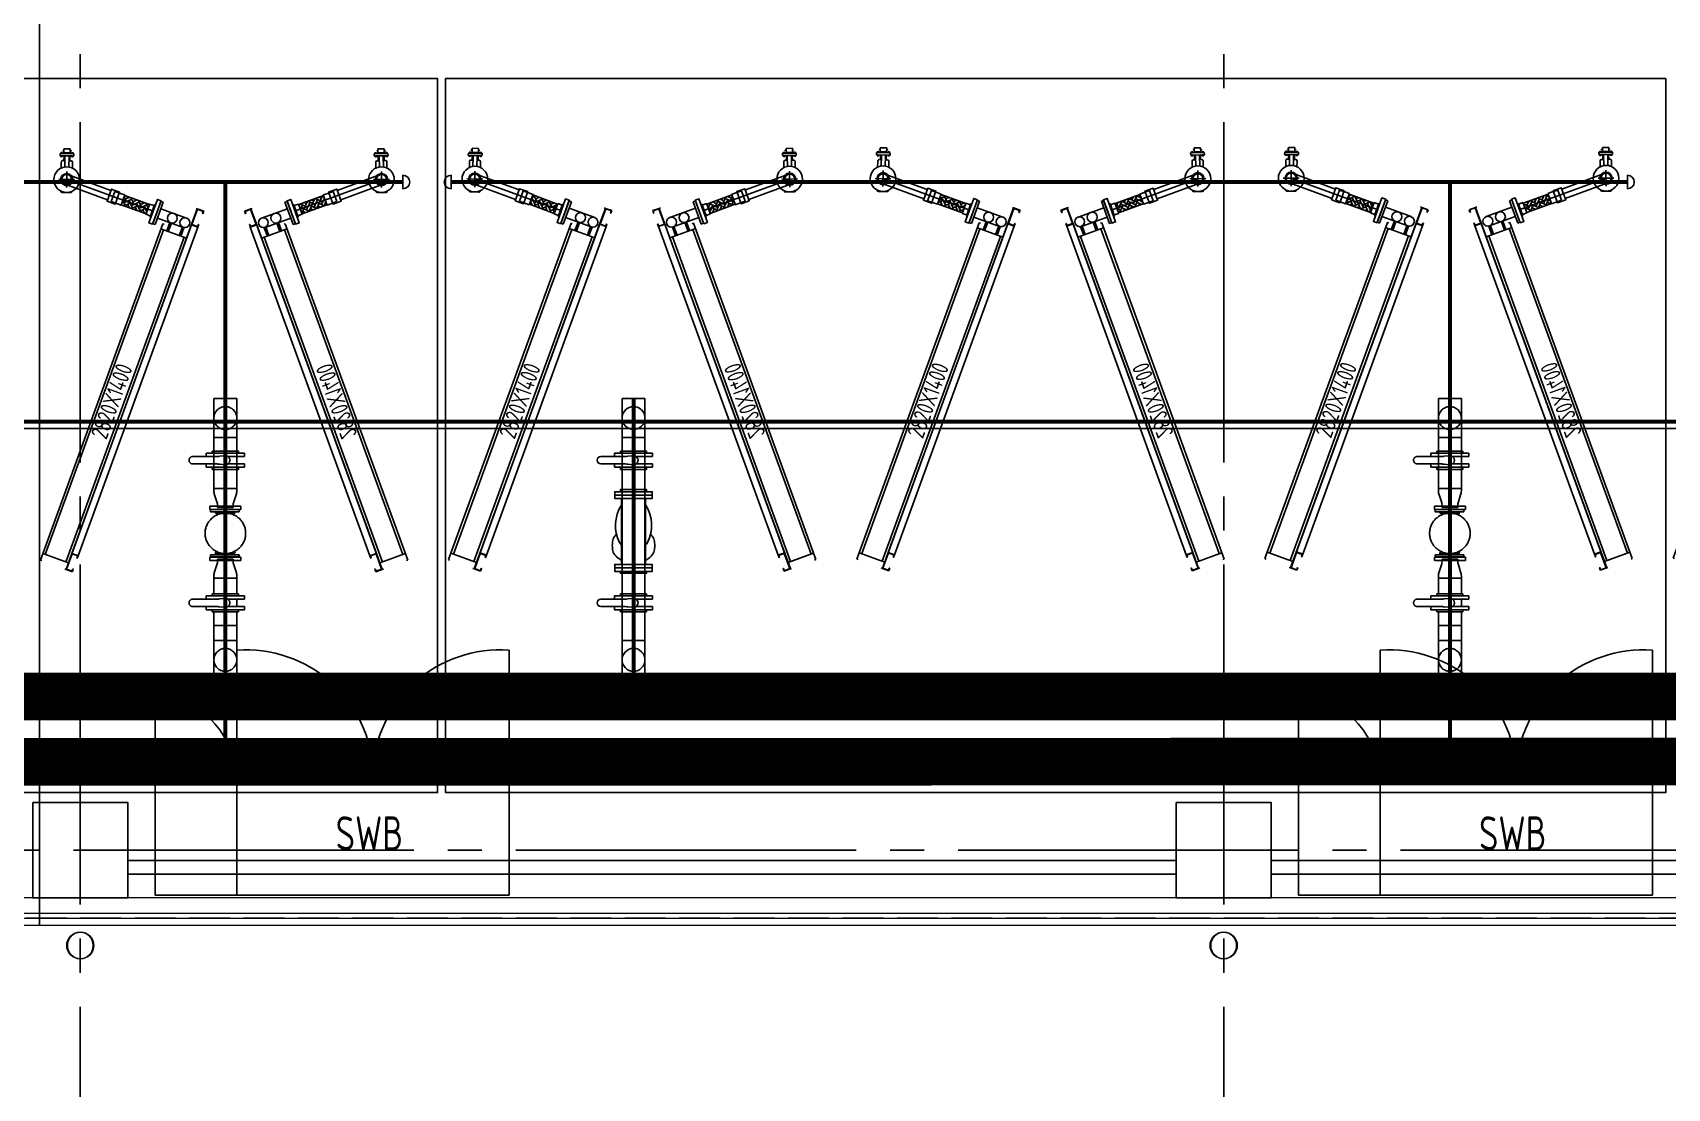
# Model space of a CAD drawing. Extents: x -18489 to 195597, y -1599 to 112111.
# Drawn here: x 9325 to 10526, y -175 to 601 of the extents above; entities that cross this region are included whole.
import ezdxf
from ezdxf.enums import TextEntityAlignment as Align

# ---------------------------------------------------------------- set-up
doc = ezdxf.new("R2010")
doc.units = 0
doc.header["$LTSCALE"] = 100
for name, pattern in [('188K-SM-07-F10-MECH-CR PIPE-Y2257103$0$XFM1Q20-200k$0$CENTER', [2, 1.25, -0.25, 0.25, -0.25]), ('X-S-FAB-L10$0$COL-CEN-LIN', [3.25, 2.5, -0.25, 0.25, -0.25]), ('X-S-FAB-L10$0$HIDDEN', [0.4, 0.3, -0.1])]:
    doc.linetypes.add(name, pattern=pattern)
for name, color, linetype in [('188K-SM-03-F10-ARCH-PA-Y2257103$0$K-AREA', 53, 'Continuous'), ('188K-SM-03-F10-ARCH-PA-Y2257103$0$K-P1S-4.2-單抗', 53, 'Continuous'), ('188K-SM-03-F10-ARCH-PA-Y2257103$0$K-岩棉 2hr 7.5-非抗', 53, 'Continuous'), ('188K-SM-03-F10-ELEC-EQ-Y2257103$0$E-PANEL', 255, 'Continuous'), ('188K-SM-07-F10-MECH-CR PIPE-Y2257103$0$00_AC_CHS_12℃', 4, 'Continuous'), ('188K-SM-07-F10-MECH-CR PIPE-Y2257103$0$00_AC_CHS_20℃', 3, 'Continuous'), ('188K-SM-07-F10-MECH-CR PIPE-Y2257103$0$00_DCC', 7, 'Continuous'), ('188K-SM-07-F10-MECH-CR PIPE-Y2257103$0$00_閥站分組', 1, 'Continuous'), ('188K-SM-07-F10-MECH-CR PIPE-Y2257103$0$XFM1Q20-200k$0$U-PCW-V', 2, 'Continuous'), ('X-S-FAB-L10$0$0-DIM-TXT', 8, 'Continuous'), ('X-S-FAB-L10$0$A-OBJE-MEP', 8, 'Continuous'), ('X-S-FAB-L10$0$A-WALL-EX', 8, 'Continuous'), ('X-S-FAB-L10$0$BLOCK', 8, 'Continuous'), ('X-S-FAB-L10$0$CCL', 8, 'X-S-FAB-L10$0$COL-CEN-LIN'), ('X-S-FAB-L10$0$COL-S', 8, 'Continuous'), ('X-S-FAB-L10$0$HID', 8, 'X-S-FAB-L10$0$HIDDEN'), ('X-S-FAB-L10$0$S-FNDN', 8, 'Continuous')]:
    doc.layers.add(name, color=color, linetype=linetype)
doc.styles.add('188K-SM-03-F10-ELEC-EQ-Y2257103$0$X-F-L25-E-PDP-EQ-200K$0$AA-TXT', font='isocp.shx', dxfattribs={"bigfont": 'chineset.shx'})
doc.styles.add('188K-SM-07-F10-MECH-CR PIPE-Y2257103$0$XFM1Q20-200k$0$aa-txt', font='isocp.shx', dxfattribs={"bigfont": 'chineset.shx'})
doc.styles.add('X-S-FAB-L10$0$CHINA', font='simplex.shx', dxfattribs={"width": 0.75, "bigfont": 'chineset.shx'})
doc.styles.add('X-S-FAB-L10$0$Standard', font='', dxfattribs={"width": 0.8})
doc.styles.add('X-S-FAB-L10$0$TG_NOTE_TEXT', font='simplex.shx', dxfattribs={"width": 0.75, "bigfont": 'chineset.shx'})
doc.styles.get('X-S-FAB-L10$0$Standard').set_extended_font_data('Microsoft JhengHei')

# ---------------------------------------------------------------- blocks, each defined once
blk = doc.blocks.new('X-S-FAB-L10$0$FAB2-L05')
at = {"layer": 'X-S-FAB-L10$0$CCL'}
for p, q in [((-16800, 11005), (-16800, 0)), ((-15960, 11005), (-15960, 0)), ((-26880, 720), (1210, 720))]:
    blk.add_line(p, q, dxfattribs=at)
at = {"layer": 'X-S-FAB-L10$0$COL-S'}
for points in [[(-16835, 755), (-16765, 755), (-16765, 685), (-16835, 685)], [(-15995, 755), (-15925, 755), (-15925, 685), (-15995, 685)]]:
    blk.add_lwpolyline(points, close=True, dxfattribs=at)
blk = doc.blocks.new('X-S-FAB-L10')
at = {"layer": 'X-S-FAB-L10$0$A-OBJE-MEP', "lineweight": 0, "flags": 128}
for points in [[(9369.5, -70, 1), (9350.5, -70, 1)], [(10209.5, -70, 1), (10190.5, -70, 1)]]:
    blk.add_lwpolyline(points, format="xyb", close=True, dxfattribs=at)
at = {"layer": 'X-S-FAB-L10$0$A-OBJE-MEP', "lineweight": 0}
for centre in [(9360, -70), (10200, -70)]:
    blk.add_circle(centre, 10, dxfattribs=at)
at = {"layer": 'X-S-FAB-L10$0$A-WALL-EX', "lineweight": 0}
blk.add_line((12670, -46.5), (7705, -46.5), dxfattribs=at)
at = {"layer": 'X-S-FAB-L10$0$A-WALL-EX', "lineweight": 0, "flags": 128}
for points in [[(12673.5, -35), (7705, -35)], [(7705, -50), (12670, -50)], [(7705, -50), (12670, -50)], [(7705, -50), (12670, -50)], [(7705, -50), (12670, -50)], [(7705, -50), (12670, -50)], [(7705, -50), (12670, -50)], [(7705, -50), (12670, -50)], [(7705, -50), (12670, -50)]]:
    blk.add_lwpolyline(points, dxfattribs=at)
at = {"layer": 'X-S-FAB-L10$0$COL-S'}
for p, q in [((9325, 35), (9395, 35)), ((9325, -35), (9325, 35)), ((9395, 35), (9395, -35)), ((10165, 35), (10235, 35)), ((10165, -35), (10165, 35)), ((10235, 35), (10235, -35)), ((9395, -35), (9325, -35)), ((10235, -35), (10165, -35))]:
    blk.add_line(p, q, dxfattribs=at)
at = {"layer": 'X-S-FAB-L10$0$HID'}
blk.add_line((12670, -50), (7705, -50), dxfattribs=at)
at = {"layer": 'X-S-FAB-L10$0$S-FNDN', "lineweight": 0, "flags": 128}
for points in [[(11935, 9055), (4350, 9055), (4350, 7470), (9330, 7470), (9330, -55), (11935, -55), (11935, 4530), (11070, 4530), (11070, 5003), (11935, 5003)], [(4350, 7470), (1830, 7470), (1830, 1500), (1812.5, 1500), (1812.5, -55), (9330, -55), (9330, 7470)]]:
    blk.add_lwpolyline(points, close=True, dxfattribs=at)
at = {"layer": 'X-S-FAB-L10$0$BLOCK'}
blk.add_blockref('X-S-FAB-L10$0$FAB2-L05', (26160, -720), dxfattribs=at)
at = {"style": 'X-S-FAB-L10$0$TG_NOTE_TEXT', "width": 0.5, "flags": 1}
for p in [(7463.301, 9020), (18268.251, 8649), (11197.77, 4800.167), (16485.801, 4800.167), (25420.27, 2635), (13360, 320.001, 0), (7463.301, -33.333)]:
    blk.add_attdef('WH', text='', height=20, dxfattribs=at).set_placement(p, align=Align.BOTTOM_LEFT)
at = {"width": 0.5}
for style, p in [('X-S-FAB-L10$0$TG_NOTE_TEXT', (7585, 9020)), ('X-S-FAB-L10$0$TG_NOTE_TEXT', (18389.95, 8649)), ('X-S-FAB-L10$0$TG_NOTE_TEXT', (11117.5, 4813.5)), ('X-S-FAB-L10$0$TG_NOTE_TEXT', (16607.5, 4813.5)), ('X-S-FAB-L10$0$TG_NOTE_TEXT', (25350, 2635)), ('X-S-FAB-L10$0$Standard', (13129.375, 325.001, 0)), ('X-S-FAB-L10$0$TG_NOTE_TEXT', (7585, -20))]:
    blk.add_attdef('DESC', text='', height=10, dxfattribs=dict(at, style=style)).set_placement(p, align=Align.BOTTOM_LEFT)
for tag, style, p in [('TYPE', 'X-S-FAB-L10$0$TG_NOTE_TEXT', (7619.286, 9020)), ('NO', 'X-S-FAB-L10$0$TG_NOTE_TEXT', (7650.095, 9020)), ('TYPE', 'X-S-FAB-L10$0$TG_NOTE_TEXT', (18424.236, 8649)), ('NO', 'X-S-FAB-L10$0$TG_NOTE_TEXT', (18455.045, 8649)), ('NO', 'X-S-FAB-L10$0$TG_NOTE_TEXT', (11088.595, 4813.5)), ('TYPE', 'X-S-FAB-L10$0$TG_NOTE_TEXT', (11151.786, 4813.5)), ('TYPE', 'X-S-FAB-L10$0$TG_NOTE_TEXT', (16641.786, 4813.5)), ('NO', 'X-S-FAB-L10$0$TG_NOTE_TEXT', (16672.595, 4813.5)), ('NO', 'X-S-FAB-L10$0$TG_NOTE_TEXT', (25313, 2635)), ('TYPE', 'X-S-FAB-L10$0$TG_NOTE_TEXT', (25350, 2635)), ('NO', 'X-S-FAB-L10$0$Standard', (13100, 320.001, 0)), ('TYPE', 'X-S-FAB-L10$0$Standard', (13129.375, 320.001, 0)), ('TYPE', 'X-S-FAB-L10$0$TG_NOTE_TEXT', (7619.286, -20)), ('NO', 'X-S-FAB-L10$0$TG_NOTE_TEXT', (7650.095, -20))]:
    blk.add_attdef(tag, text='', height=10, dxfattribs=dict(at, style=style)).set_placement(p, align=Align.BOTTOM_RIGHT)
at = {"style": 'X-S-FAB-L10$0$TG_NOTE_TEXT', "width": 0.5, "flags": 1}
for rotation, p in [(180, (43, 7480)), (180, (943, 7480)), (90, (24310, 3717.77)), (270, (17080, 1711.699))]:
    blk.add_attdef('WH', text='', height=20, rotation=rotation, dxfattribs=at).set_placement(p, align=Align.BOTTOM_LEFT)
at = {"width": 0.5}
for rotation, style, p in [(180, 'X-S-FAB-L10$0$Standard', (317.625, 7480)), (180, 'X-S-FAB-L10$0$Standard', (1217.625, 7480)), (90, 'X-S-FAB-L10$0$TG_NOTE_TEXT', (24310, 3647.5)), (270, 'X-S-FAB-L10$0$TG_NOTE_TEXT', (17080, 1605))]:
    blk.add_attdef('DESC', text='', height=10, rotation=rotation, dxfattribs=dict(at, style=style)).set_placement(p, align=Align.BOTTOM_LEFT)
for tag, rotation, style, p in [('TYPE', 180, 'X-S-FAB-L10$0$Standard', (317.625, 7480)), ('NO', 180, 'X-S-FAB-L10$0$Standard', (347, 7480)), ('TYPE', 180, 'X-S-FAB-L10$0$Standard', (1217.625, 7480)), ('NO', 180, 'X-S-FAB-L10$0$Standard', (1247, 7480)), ('TYPE', 90, 'X-S-FAB-L10$0$TG_NOTE_TEXT', (24310, 3647.5)), ('NO', 90, 'X-S-FAB-L10$0$TG_NOTE_TEXT', (24310, 3610.5)), ('TYPE', 270, 'X-S-FAB-L10$0$TG_NOTE_TEXT', (17080, 1605)), ('NO', 270, 'X-S-FAB-L10$0$TG_NOTE_TEXT', (17080, 1573))]:
    blk.add_attdef(tag, text='', height=10, rotation=rotation, dxfattribs=dict(at, style=style)).set_placement(p, align=Align.BOTTOM_RIGHT)
at = {"layer": 'X-S-FAB-L10$0$0-DIM-TXT', "style": 'X-S-FAB-L10$0$CHINA', "width": 0.75}
for p in [(667.414, 7855.1, -2689.4), (22627.353, 6728.814), (25644.722, 6728.814), (24778.787, 5569.051), (1118.252, 4980), (417.801, 4594.623), (23874.84, 4355), (22927.43, 4330.122), (23749.869, 3901.367), (417.801, 3765.236), (1118.252, 3730), (417.801, 3115.79), (536.882, 2227.832), (16908.994, 1782.652), (888.445, 880.466), (16977.43, 750), (18878.841, 750), (25641.221, 553.233), (21364.03, 526.894)]:
    blk.add_attdef('HIG', text='', height=80, dxfattribs=at).set_placement(p, align=Align.MIDDLE_LEFT)
blk = doc.blocks.new('188K-SM-03-F10-ELEC-EQ-Y2257103$0$E-SWB')
at = {"color": 140}
for p, q in [((60, 90), (60, 180)), ((260, 90), (260, 180)), ((0, 90), (0, 150)), ((60, 85), (0, 85)), ((260, 85), (60, 85))]:
    blk.add_line(p, q, dxfattribs=at)
for points in [[(60, 90), (0, 90), (0, 0), (60, 0)], [(260, 90), (60, 90), (60, 0), (260, 0)]]:
    blk.add_lwpolyline(points, close=True, dxfattribs=at)
for centre, radius, start, end in [((66.7, 86.9), 93.4, 1.9321, 94.0935), ((253.3, 86.9), 93.4, 85.9065, 178.0679), ((-9.6, 80.4), 70.3, 7.8575, 82.1425)]:
    blk.add_arc(centre, radius, start, end, dxfattribs=at)
at = {"color": 140, "style": '188K-SM-03-F10-ELEC-EQ-Y2257103$0$X-F-L25-E-PDP-EQ-200K$0$AA-TXT', "width": 0.8}
blk.add_text('SWB', height=25, dxfattribs=at).set_placement((157.4, 45.4), align=Align.MIDDLE_CENTER)
blk = doc.blocks.new('188K-SM-03-F10-ELEC-EQ-Y2257103')
at = {"layer": '188K-SM-03-F10-ELEC-EQ-Y2257103$0$E-PANEL'}
for p in [(9415, -33), (10255, -33)]:
    blk.add_blockref('188K-SM-03-F10-ELEC-EQ-Y2257103$0$E-SWB', p, dxfattribs=at)
blk = doc.blocks.new('188K-SM-07-F10-MECH-CR PIPE-Y2257103$0$XFM1Q20-200k$0$R6-4')
at = {"layer": '188K-SM-07-F10-MECH-CR PIPE-Y2257103$0$00_DCC', "color": 60}
for p, q in [((-5.7, 0), (5.7, 0)), ((-5.7, 0), (-5.7, -1)), ((-6.2, -4.1), (-7.9, -9.3)), ((5.7, 0), (5.7, -1)), ((6.2, -4.1), (7.9, -9.3)), ((-8.4, -14), (-8.4, -12.4)), ((8.4, -14), (-8.4, -14)), ((8.4, -14), (8.4, -12.4))]:
    blk.add_line(p, q, dxfattribs=at)
for centre, start, end in [((1.6, -12.4), 161.7321, 180), ((-15.7, -1), 341.7321, 0), ((15.7, -1), 180, 198.2679), ((-1.6, -12.4), 0, 18.2679)]:
    blk.add_arc(centre, 10, start, end, dxfattribs=at)
blk = doc.blocks.new('188K-SM-07-F10-MECH-CR PIPE-Y2257103$0$XFM1Q20-200k$0$BV-150V-T1')
at = {"color": 0, "linetype": 'ByBlock'}
for p, q in [((-2.7, 14), (-5.2, 14)), ((-5.2, -14), (-5.2, 14)), ((2.7, 14), (5.2, 14)), ((5.2, 14), (5.2, -14)), ((-5.2, 9.6), (-6.7, 9.6)), ((-6.7, -9.6), (-6.7, 9.6)), ((5.2, 9.6), (6.7, 9.6)), ((6.7, 9.6), (6.7, -9.6)), ((-5.2, -9.6), (-6.7, -9.6)), ((2.7, -8.4), (-2.7, -8.4)), ((5.2, -9.6), (6.7, -9.6)), ((-2.7, -14), (-5.2, -14)), ((2.7, -14), (5.2, -14))]:
    blk.add_line(p, q, dxfattribs=at)
blk.add_lwpolyline([(-2.7, 7.5), (-2.7, 24, -1), (2.7, 24), (2.7, 7.7, 0.028765), (2.9, 4.2), (3.3, 0.3, -1.044614), (-3.3, 0), (-2.9, 4.1, 0.028765)], format="xyb", close=True, dxfattribs=at)
for points in [[(-2.7, 14), (-2.7, 6.1)], [(2.7, 14), (2.7, 6.3)], [(-2.7, -2), (-2.7, -14)], [(2.7, -2), (2.7, -14)]]:
    blk.add_lwpolyline(points, dxfattribs=at)
blk = doc.blocks.new('188K-SM-07-F10-MECH-CR PIPE-Y2257103$0$DCC-閥站(出)')
at = {"layer": '188K-SM-07-F10-MECH-CR PIPE-Y2257103$0$00_DCC', "color": 60, "linetype": '188K-SM-07-F10-MECH-CR PIPE-Y2257103$0$XFM1Q20-200k$0$CENTER'}
for p, q in [((-8.4, 206.3, 0), (-8.4, 140.2, 0)), ((-8.4, 206.3, 0), (8.4, 206.3, 0)), ((0, 0), (0, 206.3, 0)), ((8.4, 206.3, 0), (8.4, 140.2, 0)), ((-8.4, 177.7, 0), (8.4, 177.7, 0)), ((-10.8, 124.7, 0), (-0.3, 124.7, 0)), ((-10.8, 124.7, 0), (-10.8, 123.2, 0)), ((-10.8, 123.2, 0), (-0.3, 123.2, 0)), ((-10.7, 123.1, 0), (-10.8, 123.2, 0)), ((-0.3, 123.1, 0), (-10.7, 123.1, 0)), ((-7.8, 124.9, 0), (-0.3, 124.9, 0)), ((-7.8, 124.7, 0), (-7.8, 124.9, 0)), ((-7.3, 122.1, 0), (-7.3, 122.9, 0)), ((-6.7, 121.9, 0), (-0.3, 121.9, 0)), ((7.3, 124.9, 0), (-0.3, 124.9, 0)), ((10.2, 124.7, 0), (-0.3, 124.7, 0)), ((10.2, 123.2, 0), (-0.3, 123.2, 0)), ((-0.3, 123.1, 0), (10.1, 123.1, 0)), ((6.7, 121.9, 0), (-0.3, 121.9, 0)), ((6.7, 121.9, 0), (6.7, 122.9, 0)), ((7.3, 124.7, 0), (7.3, 124.9, 0)), ((10.1, 123.1, 0), (10.2, 123.2, 0)), ((10.2, 124.7, 0), (10.2, 123.2, 0)), ((-10.7, 91.5, 0), (-10.8, 91.4, 0)), ((-10.8, 91.4, 0), (-0.3, 91.4, 0)), ((-10.8, 89.9, 0), (-10.8, 91.4, 0)), ((-10.8, 89.9, 0), (-0.3, 89.9, 0)), ((-0.3, 91.5, 0), (-10.7, 91.5, 0)), ((-7.8, 89.9, 0), (-7.8, 89.7, 0)), ((-7.8, 89.7, 0), (-0.3, 89.7, 0)), ((-7.3, 93, 0), (-7.3, 91.7, 0)), ((6.7, 92.5, 0), (-7.3, 92.5, 0)), ((-0.3, 91.5, 0), (10.1, 91.5, 0)), ((10.2, 91.4, 0), (-0.3, 91.4, 0)), ((10.2, 89.9, 0), (-0.3, 89.9, 0)), ((7.3, 89.7, 0), (-0.3, 89.7, 0)), ((6.7, 92.5, 0), (6.7, 91.7, 0)), ((7.3, 89.9, 0), (7.3, 89.7, 0)), ((10.1, 91.5, 0), (10.2, 91.4, 0)), ((10.2, 89.9, 0), (10.2, 91.4, 0)), ((-8.4, 62.6, 0), (-8.4, 74, 0)), ((8.4, 62.6, 0), (8.4, 74, 0)), ((-8.4, 49.5, 0), (-8.4, 0, 0)), ((8.4, 49.5, 0), (8.4, 0, 0)), ((8.4, 39.5, 0), (-8.4, 39.5, 0)), ((-8.4, 28.6, 0), (8.4, 28.6, 0)), ((-8.4, 0, 0), (8.4, 0, 0))]:
    blk.add_line(p, q, dxfattribs=at)
at = {"layer": '188K-SM-07-F10-MECH-CR PIPE-Y2257103$0$00_DCC', "color": 60, "linetype": '188K-SM-07-F10-MECH-CR PIPE-Y2257103$0$XFM1Q20-200k$0$CENTER', "elevation": 0}
for points in [[(-11.4, 124.9), (11.4, 124.9), (11.4, 127.3), (-11.4, 127.3)], [(-11.4, 89.7), (11.4, 89.7), (11.4, 87.3), (-11.4, 87.3)]]:
    blk.add_lwpolyline(points, close=True, dxfattribs=at)
at = {"layer": '188K-SM-07-F10-MECH-CR PIPE-Y2257103$0$00_DCC', "color": 60, "linetype": '188K-SM-07-F10-MECH-CR PIPE-Y2257103$0$XFM1Q20-200k$0$CENTER'}
for centre, radius in [((0, 192, 0), 8.41), ((0, 107.3, 0), 14.9), ((0, 14.3, 0), 8.41)]:
    blk.add_circle(centre, radius, dxfattribs=at)
for centre, radius, start, end in [((-7.5, 122.9, 0), 0.2, 0, 90), ((-7.4, 120.6, 0), 1.5, 45, 85.3609), ((-7.5, 120.7, 0), 1.5, 345, 45), ((7.5, 120.7, 0), 1.5, 135, 195), ((7.4, 120.6, 0), 1.5, 94.6391, 135), ((6.9, 122.9, 0), 0.2, 90, 180), ((-7.5, 91.7, 0), 0.2, 270, 0), ((-8.4, 94, 0), 1.5, 317.6297, 21.3232), ((6.9, 91.7, 0), 0.2, 180, 270), ((8.4, 94, 0), 1.5, 158.6768, 222.3703)]:
    blk.add_arc(centre, radius, start, end, dxfattribs=at)
for name, p, rotation in [('188K-SM-07-F10-MECH-CR PIPE-Y2257103$0$XFM1Q20-200k$0$BV-150V-T1', (0, 161, 0), 90), ('188K-SM-07-F10-MECH-CR PIPE-Y2257103$0$XFM1Q20-200k$0$R6-4', (0, 126.3, 0), 180)]:
    blk.add_blockref(name, p, dxfattribs=dict(at, rotation=rotation))
at = {"layer": '188K-SM-07-F10-MECH-CR PIPE-Y2257103$0$00_DCC', "color": 60, "linetype": '188K-SM-07-F10-MECH-CR PIPE-Y2257103$0$XFM1Q20-200k$0$CENTER', "xscale": -1}
blk.add_blockref('188K-SM-07-F10-MECH-CR PIPE-Y2257103$0$XFM1Q20-200k$0$R6-4', (0, 88.3, 0), dxfattribs=at)
at = {"layer": '188K-SM-07-F10-MECH-CR PIPE-Y2257103$0$00_DCC', "color": 60, "linetype": '188K-SM-07-F10-MECH-CR PIPE-Y2257103$0$XFM1Q20-200k$0$CENTER', "xscale": -1, "rotation": 90}
blk.add_blockref('188K-SM-07-F10-MECH-CR PIPE-Y2257103$0$XFM1Q20-200k$0$BV-150V-T1', (0, 56.2, 0), dxfattribs=at)
blk = doc.blocks.new('188K-SM-07-F10-MECH-CR PIPE-Y2257103$0$XFM1Q20-200k$0$YS-06-B')
at = {"layer": '188K-SM-07-F10-MECH-CR PIPE-Y2257103$0$XFM1Q20-200k$0$U-PCW-V', "color": 0}
for p, q in [((55, 8.9), (6.9, 8.9)), ((55, -8.9), (6.9, -8.9))]:
    blk.add_line(p, q, dxfattribs=at)
for points in [[(4, -13.8), (1.4, -13.8), (1.4, 13.8), (4, 13.8), (4, -13.8)], [(4, -13.8), (6.5, -13.8), (6.5, 13.8), (4, 13.8), (4, -13.8)], [(57.5, -13.8), (55, -13.8), (55, 13.8), (57.5, 13.8), (57.5, -13.8)], [(57.5, -13.8), (60, -13.8), (60, 13.8), (57.5, 13.8), (57.5, -13.8)], [(1.4, -9.6), (0, -9.6), (0, 9.6), (1.4, 9.6)], [(60, -9.6), (61.5, -9.6), (61.5, 9.6), (60, 9.6)]]:
    blk.add_lwpolyline(points, dxfattribs=at)
for points in [[(18.6, 15.5, 0.133256), (14.6, 14.4, 0.106756), (10.9, 10.9, 0.036777), (9.6, 8.9, 0.036777)], [(28.8, 12.5, 0.064337), (26.3, 14.4, 0.133256), (22.3, 15.5)], [(9.6, -8.9, 0.036777), (10.9, -10.9, 0.106756), (14.6, -14.4, 0.133256), (18.6, -15.5)], [(22.3, -15.5, 0.133256), (26.3, -14.4, 0.064337), (28.8, -12.5, 0.064337)]]:
    blk.add_lwpolyline(points, format="xyb", dxfattribs=at)
for centre, radius, start, end in [((20.5, 4.3), 11.3, 80.5245, 99.4755), ((35.2, -14.3), 27.6, 57.3698, 116.9234), ((29, 0), 12.1, 121.7693, 132.5173), ((29, 0), 12.1, 227.4827, 238.2307), ((35.2, 14.3), 27.6, 243.0766, 302.6302), ((20.5, -4.3), 11.3, 260.5245, 279.4755)]:
    blk.add_arc(centre, radius, start, end, dxfattribs=at)
blk = doc.blocks.new('188K-SM-07-F10-MECH-CR PIPE-Y2257103$0$DCC-閥站(入)')
at = {"layer": '188K-SM-07-F10-MECH-CR PIPE-Y2257103$0$00_DCC', "color": 4}
for p, q in [((-8.4, 206.3, 0), (-8.4, 0, 0)), ((-8.4, 206.3), (8.4, 206.3)), ((8.4, 206.3, 0), (8.4, 0, 0)), ((-8.4, 177.7), (8.4, 177.7)), ((8.4, 112, 0), (8.4, 140.6, 0)), ((-8.4, 28.6), (8.4, 28.6)), ((-8.4, 0), (8.4, 0))]:
    blk.add_line(p, q, dxfattribs=at)
at = {"layer": '188K-SM-07-F10-MECH-CR PIPE-Y2257103$0$00_DCC', "color": 4, "linetype": '188K-SM-07-F10-MECH-CR PIPE-Y2257103$0$XFM1Q20-200k$0$CENTER'}
blk.add_line((0, 0, 0), (0, 206.3, 0), dxfattribs=at)
at = {"layer": '188K-SM-07-F10-MECH-CR PIPE-Y2257103$0$00_DCC', "color": 4}
for centre in [(0, 192), (0, 14.3)]:
    blk.add_circle(centre, 8.41, dxfattribs=at)
at = {"layer": '188K-SM-07-F10-MECH-CR PIPE-Y2257103$0$00_DCC', "color": 4, "rotation": 90}
for name, p in [('188K-SM-07-F10-MECH-CR PIPE-Y2257103$0$XFM1Q20-200k$0$BV-150V-T1', (0, 161)), ('188K-SM-07-F10-MECH-CR PIPE-Y2257103$0$XFM1Q20-200k$0$YS-06-B', (0, 77.9)), ('188K-SM-07-F10-MECH-CR PIPE-Y2257103$0$XFM1Q20-200k$0$BV-150V-T1', (0, 56.2))]:
    blk.add_blockref(name, p, dxfattribs=at)
blk = doc.blocks.new('188K-SM-07-F10-MECH-CR PIPE-Y2257103$0$XFM1P20-200k$0$005')
at = {"layer": '188K-SM-07-F10-MECH-CR PIPE-Y2257103$0$00_DCC'}
h = blk.add_hatch(dxfattribs=at)
h.set_pattern_fill('AR-HBONE', color=60, scale=0.430893, angle=360, style=0)
h.set_pattern_definition([(135, (-2258.2576, -4619.8331), (-8e-16, 2.4374981), [5.1707143, -1.7235714]), (45, (-2259.4764, -4618.6144), (-8e-16, 2.4374981), [5.1707143, -1.7235714])])
h.paths.add_polyline_path([(21.88125, -3.01625), (21.88125, 3.01625), (5.88125, 3.01625), (5.88125, -3.01625)])
edge = h.paths.add_edge_path(flags=17)
edge.add_line((21.88125, 3.01625), (21.88125, -3.01625))
at = {"layer": '188K-SM-07-F10-MECH-CR PIPE-Y2257103$0$00_DCC', "color": 60}
for p, q in [((5.88125, 3.31625), (3, 3.31625)), ((5.88125, 3.31625), (5.88125, -3.31625)), ((21.88125, 3.01625), (5.88125, 3.01625)), ((5.88125, 3.01625), (5.88125, -3.01625)), ((21.88125, 3.31625), (24.7625, 3.31625)), ((21.88125, 3.31625), (21.88125, -3.31625)), ((21.88125, 3.01625), (21.88125, -3.01625)), ((21.88125, -3.01625), (21.88125, 3.01625)), ((28.2625, 3.31625), (24.7625, 3.31625)), ((28.2625, 3.31625), (28.2625, -3.31625)), ((5.88125, -3.31625), (3, -3.31625)), ((21.88125, -3.01625), (5.88125, -3.01625)), ((21.88125, -3.31625), (28.2625, -3.31625)), ((28.2625, -3.31625), (25.38125, -3.31625))]:
    blk.add_line(p, q, dxfattribs=at)
for points in [[(0, -7.6), (0, 7.6), (2.38125, 7.6), (2.38125, -7.6), (0, -7.6)], [(2.38125, 3.8975), (3, 3.8975), (3, -3.8975), (2.38125, -3.8975)]]:
    blk.add_lwpolyline(points, dxfattribs=at)
blk = doc.blocks.new('188K-SM-07-F10-MECH-CR PIPE-Y2257103$0$DCC_配管')
at = {"layer": '188K-SM-07-F10-MECH-CR PIPE-Y2257103$0$00_DCC', "color": 60}
for p, q in [((-71.2, 26.7, 0), (-62.1, 19.5, 0)), ((-63, 27.7, 0), (-70.3, 18.5, 0)), ((-34, 15.7), (-65.5, 26.6, 0)), ((-64.6, 32.3, 0), (-64.6, 32.3, 0)), ((-63.2, 32.5, 0), (-58.3, 28.6, 0)), ((-58.2, 27.2, 0), (-58.2, 27.2, 0)), ((-82.4, 11.2, 0), (-81.4, 12.6, 0)), ((-81.4, 12.6, 0), (-73.5, 6.3, 0)), ((-80.7, 12.7, 0), (-80.9, 12.4, 0)), ((-80.4, 12.5, 0), (-80.7, 12.2, 0)), ((-79.8, 12.1, 0), (-80.5, 12.7, 0)), ((-80, 12.1, 0), (-80.2, 11.8, 0)), ((-77, 13.5, 0), (-79.1, 10.8, 0)), ((-73.6, 16.7, 0), (-78, 11.1, 0)), ((-77.8, 15.6, 0), (-75.1, 19, 0)), ((-77.7, 14.1, 0), (-77.2, 13.8, 0)), ((-71.3, 14.9, 0), (-75.6, 9.3, 0)), ((-71.4, 10.5, 0), (-68.7, 13.9, 0)), ((-36.4, 8.8), (-67.7, 19.6, 0)), ((-66.7, 23.1, 0), (-3.2, 1.1)), ((-80.7, 9.1, 0), (-82.5, 6.8, 0)), ((-78.8, 3.9, 0), (-82.5, 6.8, 0)), ((-74.5, 5, 0), (-82.4, 11.2, 0)), ((-82.4, 10.5, 0), (-82.1, 10.8, 0)), ((-81.7, 9.8, 0), (-82.3, 10.3, 0)), ((-82.2, 8.1, 0), (-81.9, 8.5, 0)), ((-81.8, 7.8, 0), (-82.2, 8.1, 0)), ((-82.1, 10.3, 0), (-81.9, 10.7, 0)), ((-81.5, 8.2, 0), (-81.9, 8.5, 0)), ((-81.7, 10, 0), (-81.4, 10.3, 0)), ((-81.5, 9.8, 0), (-81.2, 10.1, 0)), ((-77, 6.2, 0), (-80.7, 9.1, 0)), ((-79.8, 12, 0), (-80, 11.7, 0)), ((-79.4, 8.8, 0), (-79.7, 8.3, 0)), ((-77, 6.2, 0), (-78.8, 3.9, 0)), ((-78.1, 4.8, 0), (-77.6, 4.5, 0)), ((-77.6, 7.4, 0), (-78, 7, 0)), ((-77.8, 5.2, 0), (-77.3, 4.9, 0)), ((-77.6, 4.5, 0), (-77.3, 4.9, 0)), ((-76.1, 5.6, 0), (-75.9, 5.9, 0)), ((-76.1, 5.4, 0), (-75.4, 4.9, 0)), ((-75.9, 5.4, 0), (-75.7, 5.7, 0)), ((-73.6, 10.8, 0), (-75.7, 8.2, 0)), ((-75.5, 5.1, 0), (-75.2, 5.4, 0)), ((-75.3, 4.9, 0), (-75, 5.2, 0)), ((-74.4, 7.8, 0), (-74.7, 7.4, 0)), ((-74.2, 7.6, 0), (-74.5, 7.3, 0)), ((-74.5, 5, 0), (-73.5, 6.3, 0)), ((-74.2, 7.8, 0), (-73.6, 7.2, 0)), ((-73.8, 7.2, 0), (-74, 6.9, 0)), ((-73.5, 7.1, 0), (-73.8, 6.7, 0)), ((-72.8, 10.3, 0), (-73.3, 10.7, 0)), ((1.2, 3.4), (-1.2, -3.4))]:
    blk.add_line(p, q, dxfattribs=at)
at = {"layer": '188K-SM-07-F10-MECH-CR PIPE-Y2257103$0$00_DCC', "color": 60, "elevation": 0}
for points in [[(-27.6, 14.6), (-33.6, 16.7), (-36.7, 7.8), (-30.7, 5.7)], [(-28.3, 14.8), (-27.6, 14.6), (-30.7, 5.7), (-31.4, 5.9)]]:
    blk.add_lwpolyline(points, dxfattribs=at)
at = {"layer": '188K-SM-07-F10-MECH-CR PIPE-Y2257103$0$00_DCC', "color": 60}
for centre, radius in [((-66.6, 23.1, 0), 9.44), ((-66.6, 23.1, 0), 4.44), ((-66.7, 23.1, 0), 3.65)]:
    blk.add_circle(centre, radius, dxfattribs=at)
for centre, radius, start, end in [((-65.3, 24.9, 0), 2.22, 232.789, 50.6303), ((-63.8, 31.7, 0), 1, 51.7097, 141.7097), ((-58.9, 27.9, 0), 1, 321.7097, 51.7097), ((-81, 12.5, 0), 0.143, 231.7097, 309.0293), ((-80.8, 12.3, 0), 0.143, 154.39, 309.0293), ((-80.6, 12.6, 0), 0.143, 334.39, 129.0293), ((-80.3, 12.2, 0), 0.406, 188.1068, 275.3125), ((-80.4, 12.1, 0), 0.406, 8.1068, 95.3125), ((-79.9, 12, 0), 0.143, 334.39, 129.0293), ((-77.1, 14.9, 0), 1, 141.7097, 231.7097), ((-77.8, 13, 0), 1, 321.7097, 51.7097), ((-82.2, 10.4, 0), 0.143, 154.39, 309.0293), ((-82.2, 10.9, 0), 0.143, 334.39, 51.7097), ((-82, 10.7, 0), 0.143, 334.39, 129.0293), ((-81.7, 10.4, 0), 0.406, 188.1068, 275.3125), ((-81.8, 10.3, 0), 0.406, 8.1068, 95.3125), ((-81.6, 9.9, 0), 0.143, 154.39, 309.0293), ((-81.4, 10.2, 0), 0.143, 334.39, 129.0293), ((-81.1, 10, 0), 0.143, 51.7097, 129.0293), ((-80.1, 11.8, 0), 0.143, 154.39, 309.0293), ((-79.9, 11.6, 0), 0.143, 154.39, 231.7097), ((-78.8, 11.8, 0), 1, 231.7097, 321.7097), ((-76, 5.5, 0), 0.143, 154.39, 309.0293), ((-76, 6, 0), 0.143, 334.39, 51.7097), ((-75.8, 5.8, 0), 0.143, 334.39, 129.0293), ((-75.5, 5.5, 0), 0.406, 188.1068, 275.3125), ((-74.8, 8.7, 0), 1, 141.7097, 231.7097), ((-75.6, 5.3, 0), 0.406, 8.1068, 95.3125), ((-75.3, 5, 0), 0.143, 154.39, 309.0293), ((-75.1, 5.3, 0), 0.143, 334.39, 129.0293), ((-74.9, 5.1, 0), 0.143, 51.7097, 129.0293), ((-74.8, 7.5, 0), 0.143, 231.7097, 309.0293), ((-73.9, 9.9, 0), 1, 51.7097, 141.7097), ((-74.6, 7.4, 0), 0.143, 154.39, 309.0293), ((-74.1, 7.3, 0), 0.406, 188.1068, 275.3125), ((-74.3, 7.6, 0), 0.143, 334.39, 129.0293), ((-74.2, 7.2, 0), 0.406, 8.1068, 95.3125), ((-73.9, 6.9, 0), 0.143, 154.39, 309.0293), ((-73.7, 7.1, 0), 0.143, 334.39, 129.0293), ((-73.7, 6.7, 0), 0.143, 154.39, 231.7097), ((-72.2, 11.1, 0), 1, 231.7097, 321.7097)]:
    blk.add_arc(centre, radius, start, end, dxfattribs=at)
at = {"layer": '188K-SM-07-F10-MECH-CR PIPE-Y2257103$0$00_DCC', "color": 60, "xscale": 1.210111893907765, "yscale": 1.210111893907765, "zscale": 1.210111893907765, "rotation": 160.8548292855056}
blk.add_blockref('188K-SM-07-F10-MECH-CR PIPE-Y2257103$0$XFM1P20-200k$0$005', (0, 0), dxfattribs=at)
blk = doc.blocks.new('188K-SM-07-F10-MECH-CR PIPE-Y2257103$0$DCC-2_2.82x1.4')
at = {"layer": '188K-SM-07-F10-MECH-CR PIPE-Y2257103$0$00_DCC', "color": 4}
for p, q in [((0, 25), (263, 25.1)), ((0, 24), (0, 25)), ((5, 25), (5, 5)), ((5, 25), (5, 5)), ((259, 25.1), (259, 5.1)), ((278, 32.1), (260.5, 32.1)), ((260.5, 30.3), (260.5, 32.1)), ((278, 30.3), (260.5, 30.3)), ((263, 25.1), (263, 24.1)), ((265.6, 10.2), (265.6, 30.3)), ((272.9, 10.2), (272.9, 30.3)), ((278, 30.3), (278, 32.1)), ((5, 23), (259, 23.1)), ((5, 8.6), (5, 21.4)), ((265.6, 20.6), (259, 20.6)), ((265.6, 19.4), (259, 19.4)), ((0, 6), (0, 5)), ((5, 7), (259, 7.1)), ((265.6, 10.8), (259, 10.8)), ((265.6, 9.6), (259, 9.6))]:
    blk.add_line(p, q, dxfattribs=at)
at = {"layer": '188K-SM-07-F10-MECH-CR PIPE-Y2257103$0$00_DCC', "color": 24}
for p, q in [((0, 5), (282, 5.1)), ((282, 5.1), (282, 6.1))]:
    blk.add_line(p, q, dxfattribs=at)
at = {"layer": '188K-SM-07-F10-MECH-CR PIPE-Y2257103$0$00_DCC'}
for p, q in [((0, 0), (0, 5)), ((0, 5), (12.5, 5)), ((2, 0), (0, 0)), ((12.2, 4.7), (0.3, 4.7)), ((0.3, 4.7), (0.3, 0.3)), ((0.3, 0.3), (2, 0.3)), ((2, 0.3), (2, 0)), ((10.5, 0), (10.5, 0.3)), ((10.5, 0.3), (12.2, 0.3)), ((12.5, 0), (10.5, 0)), ((12.2, 0.3), (12.2, 4.7)), ((12.5, 5), (12.5, 0)), ((12.5, 0), (12.5, 5)), ((269.5, 5.1), (269.5, 0.1)), ((269.5, 0.1), (269.5, 5.1)), ((269.5, 5.1), (282, 5.1)), ((271.5, 0.1), (269.5, 0.1)), ((281.7, 4.8), (269.8, 4.8)), ((269.8, 4.8), (269.8, 0.4)), ((269.8, 0.4), (271.5, 0.4)), ((271.5, 0.4), (271.5, 0.1)), ((280, 0.1), (280, 0.4)), ((280, 0.4), (281.7, 0.4)), ((282, 0.1), (280, 0.1)), ((281.7, 0.4), (281.7, 4.8)), ((282, 5.1), (282, 0.1))]:
    blk.add_line(p, q, dxfattribs=at)
at = {"layer": '188K-SM-07-F10-MECH-CR PIPE-Y2257103$0$00_DCC', "color": 3}
for p, q in [((12.5, 5), (269.5, 5.1)), ((269.5, 0.1), (12.5, 0))]:
    blk.add_line(p, q, dxfattribs=at)
at = {"layer": '188K-SM-07-F10-MECH-CR PIPE-Y2257103$0$00_DCC'}
blk.add_lwpolyline([(2, -0.2), (2, 0)], dxfattribs=at)
at = {"layer": '188K-SM-07-F10-MECH-CR PIPE-Y2257103$0$00_DCC', "color": 4}
for centre in [(269.3, 20), (269.3, 10.2)]:
    blk.add_circle(centre, 3.65, dxfattribs=at)
at = {"layer": '188K-SM-07-F10-MECH-CR PIPE-Y2257103$0$00_DCC', "xscale": -1, "rotation": 70.85482928510031}
blk.add_blockref('188K-SM-07-F10-MECH-CR PIPE-Y2257103$0$DCC_配管', (269.3, 32.1), dxfattribs=at)
at = {"layer": '188K-SM-07-F10-MECH-CR PIPE-Y2257103$0$00_DCC', "color": 4, "style": '188K-SM-07-F10-MECH-CR PIPE-Y2257103$0$XFM1Q20-200k$0$aa-txt', "width": 0.8}
blk.add_text('2820X1400', height=12.5, rotation=360, dxfattribs=at).set_placement((127.6, 15.8), align=Align.MIDDLE)
blk = doc.blocks.new('188K-SM-07-F10-MECH-CR PIPE-Y2257103')
at = {"layer": '188K-SM-07-F10-MECH-CR PIPE-Y2257103$0$00_AC_CHS_12℃', "ltscale": 1000, "const_width": 35}
blk.add_lwpolyline([(1863.885, 112.877), (12844.042, 112.877), (12844.042, -152.494), (15041.321, -152.494), (15041.321, 85.834), (16672.641, 85.834), (16672.641, 1909.873), (24026.171, 1909.873)], dxfattribs=at)
at = {"layer": '188K-SM-07-F10-MECH-CR PIPE-Y2257103$0$00_AC_CHS_12℃', "ltscale": 1000, "const_width": 3, "elevation": 0}
blk.add_lwpolyline([(9766.443, 331.862), (9766.443, 110.525)], dxfattribs=at)
at = {"layer": '188K-SM-07-F10-MECH-CR PIPE-Y2257103$0$00_AC_CHS_20℃', "ltscale": 1000}
for p, q in [((9596.976, 496.081, 0), (9596.976, 486.081, 0)), ((9596.976, 486.081, 0), (9596.976, 496.081, 0)), ((9632.394, 496.081, 0), (9632.394, 486.081, 0)), ((9632.394, 486.081, 0), (9632.394, 496.081, 0)), ((10496.639, 496.081, 0), (10496.639, 486.081, 0)), ((10496.639, 486.081, 0), (10496.639, 496.081, 0))]:
    blk.add_line(p, q, dxfattribs=at)
at = {"layer": '188K-SM-07-F10-MECH-CR PIPE-Y2257103$0$00_AC_CHS_20℃', "ltscale": 1000, "const_width": 35}
blk.add_lwpolyline([(1863.885, 63.55), (12780.714, 65.58), (12782.797, -201.709), (15093.572, -202.093), (15101.312, 29.205), (16720.194, 27.785), (16720.194, 1812.454), (24026.171, 1812.454)], dxfattribs=at)
at = {"layer": '188K-SM-07-F10-MECH-CR PIPE-Y2257103$0$00_AC_CHS_20℃', "ltscale": 1000, "const_width": 3, "elevation": 0}
for points in [[(8732.73, 491.081), (9596.976, 491.081)], [(9466.555, 64.022), (9466.555, 491.081)], [(9632.394, 491.081), (10496.639, 491.081)], [(10366.219, 65.07), (10366.219, 491.081)]]:
    blk.add_lwpolyline(points, dxfattribs=at)
at = {"layer": '188K-SM-07-F10-MECH-CR PIPE-Y2257103$0$00_AC_CHS_20℃', "ltscale": 1000}
for centre, start, end in [((9596.976, 491.081, 0), 270, 90), ((9596.976, 491.081, 0), 270, 90), ((9632.394, 491.081, 0), 90, 270), ((9632.394, 491.081, 0), 90, 270), ((10496.639, 491.081, 0), 270, 90), ((10496.639, 491.081, 0), 270, 90)]:
    blk.add_arc(centre, 5, start, end, dxfattribs=at)
at = {"layer": '188K-SM-07-F10-MECH-CR PIPE-Y2257103$0$00_閥站分組', "ltscale": 1000, "elevation": 0}
for points in [[(8726.019, 567.105), (9622.435, 567.105), (9622.435, 42.337), (8726.019, 42.337)], [(9628.404, 567.105), (10524.82, 567.105), (10524.82, 42.337), (9628.404, 42.337)]]:
    blk.add_lwpolyline(points, close=True, dxfattribs=at)
at = {"layer": '188K-SM-07-F10-MECH-CR PIPE-Y2257103$0$00_DCC', "xscale": -1, "rotation": 290.021059431338}
for p in [(9277.171, 204.359), (9577.059, 204.701), (9876.947, 205.043), (10176.835, 205.385), (10476.723, 205.727)]:
    blk.add_blockref('188K-SM-07-F10-MECH-CR PIPE-Y2257103$0$DCC-2_2.82x1.4', p, dxfattribs=at)
at = {"layer": '188K-SM-07-F10-MECH-CR PIPE-Y2257103$0$00_DCC', "rotation": 69.978940568662}
for p in [(9354.172, 204.701), (9654.06, 205.043), (9953.948, 205.385), (10253.836, 205.727), (10553.724, 206.069)]:
    blk.add_blockref('188K-SM-07-F10-MECH-CR PIPE-Y2257103$0$DCC-2_2.82x1.4', p, dxfattribs=at)
at = {"layer": '188K-SM-07-F10-MECH-CR PIPE-Y2257103$0$00_DCC', "color": 4}
for p in [(9466.555, 125.606, 0), (10366.219, 125.606, 0)]:
    blk.add_blockref('188K-SM-07-F10-MECH-CR PIPE-Y2257103$0$DCC-閥站(出)', p, dxfattribs=at)
at = {"layer": '188K-SM-07-F10-MECH-CR PIPE-Y2257103$0$00_DCC'}
blk.add_blockref('188K-SM-07-F10-MECH-CR PIPE-Y2257103$0$DCC-閥站(入)', (9766.443, 125.606, 0), dxfattribs=at)
blk = doc.blocks.new('188K-SM-03-F10-ARCH-PA-Y2257103')
at = {"layer": '188K-SM-03-F10-ARCH-PA-Y2257103$0$K-AREA', "const_width": 3, "elevation": 0}
blk.add_lwpolyline([(14160, 315), (1855, 315), (1855, 8313), (1775, 8313), (1775, 8630)], dxfattribs=at)
at = {"layer": '188K-SM-03-F10-ARCH-PA-Y2257103$0$K-P1S-4.2-單抗'}
for p, q in [((13115, 315, 0), (7525, 315, 0)), ((13115, 310, 0), (7525, 310, 0))]:
    blk.add_line(p, q, dxfattribs=at)
at = {"layer": '188K-SM-03-F10-ARCH-PA-Y2257103$0$K-岩棉 2hr 7.5-非抗'}
for p, q in [((10165, -7.5, 0), (9395, -7.5, 0)), ((11005, -7.5, 0), (10235, -7.5, 0)), ((10165, -17.5), (9395, -17.5, 0)), ((11005, -17.5), (10235, -17.5, 0))]:
    blk.add_line(p, q, dxfattribs=at)

msp = doc.modelspace()

# ---------------------------------------------------------------- block references
for name in ['188K-SM-03-F10-ELEC-EQ-Y2257103', 'X-S-FAB-L10']:
    msp.add_blockref(name, (0, 0))

# ---------------------------------------------------------------- next in the draw order: block references
msp.add_blockref('188K-SM-07-F10-MECH-CR PIPE-Y2257103', (0, 0))

# ---------------------------------------------------------------- next in the draw order: block references
msp.add_blockref('188K-SM-03-F10-ARCH-PA-Y2257103', (0, 0))

doc.saveas('drawing.dxf')
